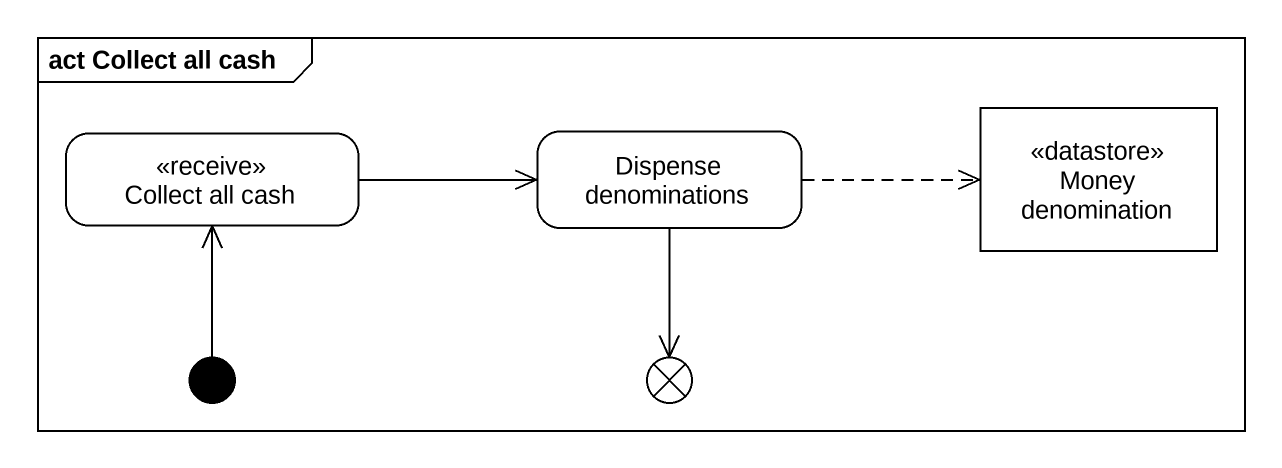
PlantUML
@startuml
mainframe act Collect all cash
hide empty description
state "Collect all cash" as Collect_all_cash <<receive>>
state "Dispense denominations" as Dispense_denominations
state "Money denomination" as Money_denomination <<datastore>>
state flowfinal1 <<end>>
[*] -up-> Collect_all_cash
Collect_all_cash -right-> Dispense_denominations
Dispense_denominations -right[dashed]-> Money_denomination
Dispense_denominations --> flowfinal1
@enduml
